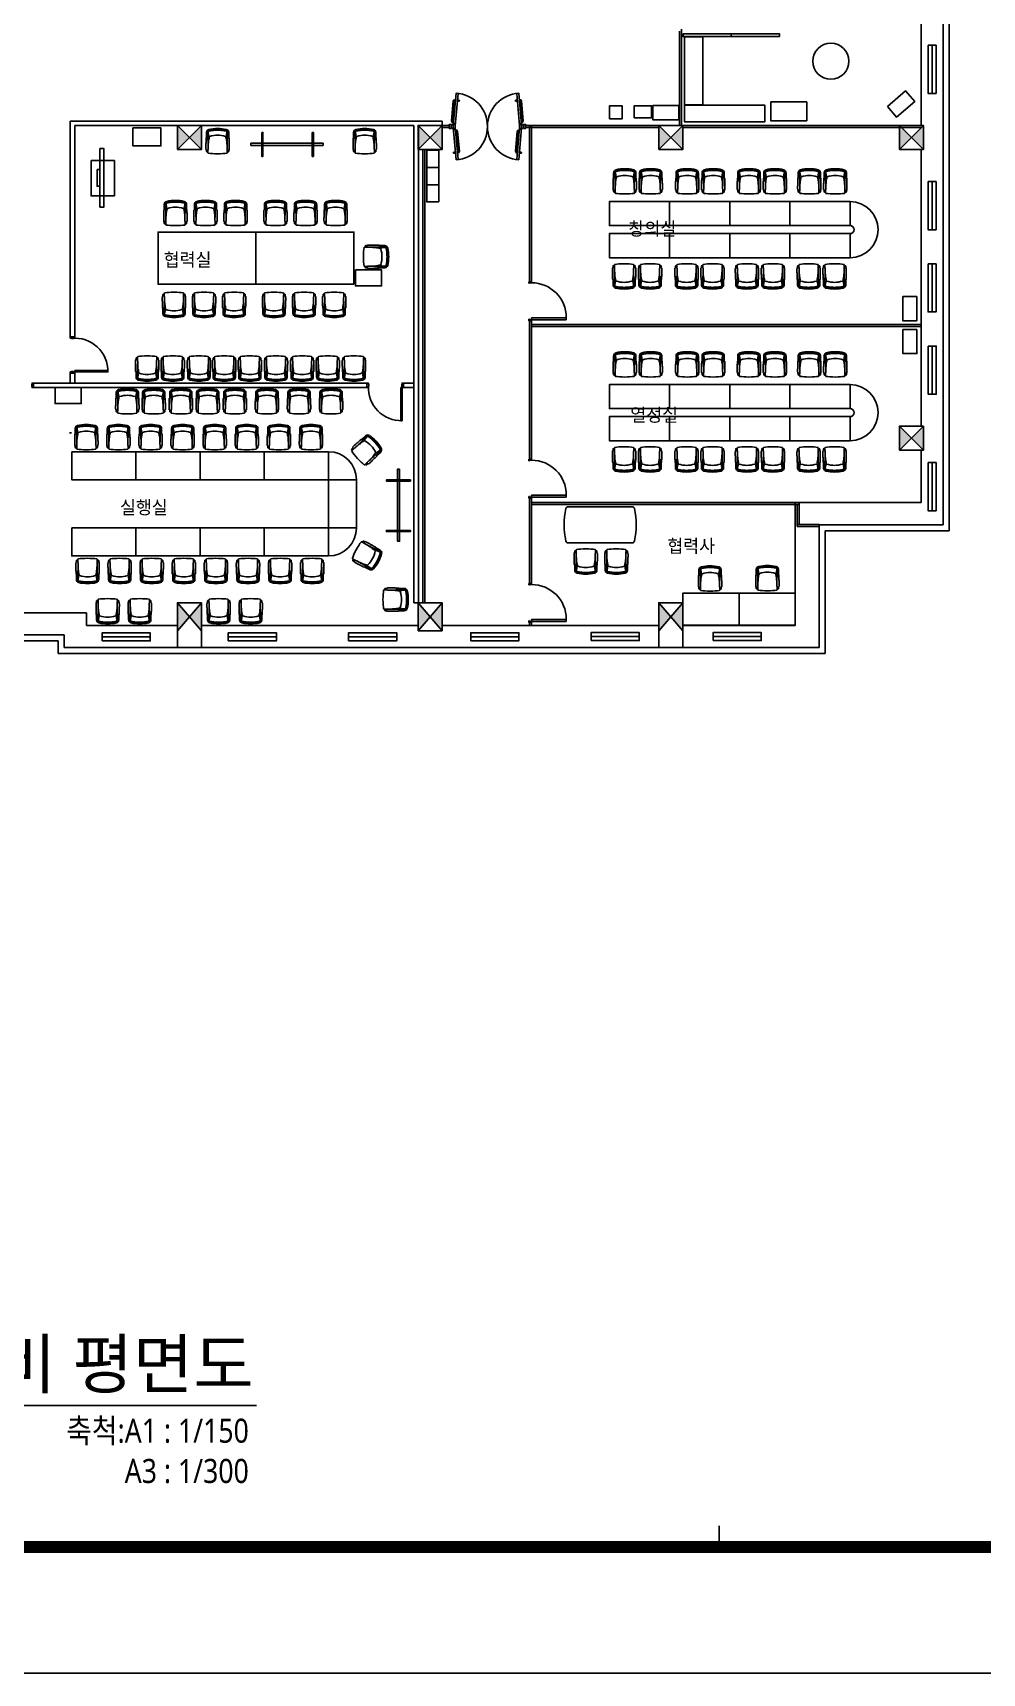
# Model space of a CAD drawing. Header units: millimetres. Extents: x -126150 to 252300, y 0 to 89100.
# Drawn here: x 193301 to 216970, y 0 to 40906 of the extents above; entities that cross this region are included whole.
import ezdxf
from ezdxf.enums import TextEntityAlignment as Align
from ezdxf.xclip import XClip

# ---------------------------------------------------------------- set-up
doc = ezdxf.new("R2010")
doc.units = ezdxf.units.MM
doc.header["$LTSCALE"] = 1500
doc.header["$XCLIPFRAME"] = 0
doc.linetypes.add('CEN', pattern=[62, 60, -1, 0, -1])
for name, color, linetype in [('1', 1, 'Continuous'), ('arch', 8, 'Continuous'), ('SHT', 5, 'Continuous'), ('TIT', 2, 'Continuous'), ('XREF', 7, 'CEN')]:
    doc.layers.add(name, color=color, linetype=linetype)
doc.styles.add('arch', font='romans.shx', dxfattribs={"bigfont": 'GHS.SHX'})
doc.styles.add('GHS', font='malgun.ttf')

# ---------------------------------------------------------------- blocks, each defined once
blk = doc.blocks.new('탁자')
at = {"color": 0, "linetype": 'Continuous'}
for p, q in [((164955, 1018), (163361, 1018)), ((164955, 118), (163361, 118))]:
    blk.add_line(p, q, dxfattribs=at)
for centre, radius, start, end in [((165108, 568), 1850, 167.4156, 192.5844), ((163361, 958), 60, 90, 167.4156), ((164955, 958), 60, 12.5844, 90), ((163208, 568), 1850, 347.4156, 12.5844), ((163361, 178), 60, 192.5844, 270), ((164955, 178), 60, 270, 347.4156)]:
    blk.add_arc(centre, radius, start, end, dxfattribs=at)
blk = doc.blocks.new('1')
at = {"color": 0}
for p, q in [((133281, 9860, 0), (133282, 9871, 0)), ((133281, 9846, 0), (133281, 9860, 0)), ((133281, 9831, 0), (133281, 9846, 0)), ((133281, 9814, 0), (133281, 9831, 0)), ((133282, 9880, 0), (133284, 9887, 0)), ((133282, 9871, 0), (133282, 9880, 0)), ((133284, 9887, 0), (133286, 9893, 0)), ((133295, 9933, 0), (133295, 9897, 0)), ((133322, 9933, 0), (133322, 9897, 0)), ((133331, 9955, 0), (133332, 9957, 0)), ((133331, 9953, 0), (133331, 9955, 0)), ((133331, 9952, 0), (133331, 9953, 0)), ((133331, 9947, 0), (133331, 9952, 0)), ((133331, 9941, 0), (133331, 9947, 0)), ((133331, 9939, 0), (133331, 9947, 0)), ((133331, 9939, 0), (133331, 9941, 0)), ((133331, 9923, 0), (133331, 9939, 0)), ((133331, 9901, 0), (133331, 9923, 0)), ((133332, 9892, 0), (133331, 9901, 0)), ((133331, 9893, 0), (133333, 9887, 0)), ((133332, 9966, 0), (133333, 9967, 0)), ((133332, 9965, 0), (133332, 9966, 0)), ((133332, 9963, 0), (133332, 9965, 0)), ((133332, 9962, 0), (133332, 9963, 0)), ((133332, 9961, 0), (133332, 9962, 0)), ((133332, 9960, 0), (133332, 9961, 0)), ((133332, 9958, 0), (133332, 9960, 0)), ((133332, 9957, 0), (133332, 9958, 0)), ((133333, 9967, 0), (133334, 9969, 0)), ((133333, 9887, 0), (133335, 9880, 0)), ((133334, 9970, 0), (133336, 9971, 0)), ((133334, 9969, 0), (133334, 9970, 0)), ((133335, 9880, 0), (133335, 9871, 0)), ((133335, 9871, 0), (133336, 9860, 0)), ((133336, 9971, 0), (133337, 9973, 0)), ((133336, 9860, 0), (133336, 9846, 0)), ((133336, 9846, 0), (133336, 9831, 0)), ((133336, 9831, 0), (133336, 9814, 0)), ((133337, 9973, 0), (133338, 9974, 0)), ((133338, 9974, 0), (133340, 9975, 0)), ((133340, 9975, 0), (133342, 9975, 0)), ((133342, 9975, 0), (133343, 9975, 0)), ((133343, 9975, 0), (133390, 9982, 0)), ((133343, 9975, 0), (133343, 9975, 0)), ((133390, 9982, 0), (133443, 9987, 0)), ((133443, 9987, 0), (133504, 9990, 0)), ((133504, 9990, 0), (133572, 9991, 0)), ((133640, 9990, 0), (133572, 9991, 0)), ((133700, 9987, 0), (133640, 9990, 0)), ((133754, 9982, 0), (133700, 9987, 0)), ((133801, 9975, 0), (133754, 9982, 0)), ((133801, 9975, 0), (133801, 9975, 0)), ((133802, 9975, 0), (133801, 9975, 0)), ((133804, 9975, 0), (133802, 9975, 0)), ((133805, 9974, 0), (133804, 9975, 0)), ((133807, 9973, 0), (133805, 9974, 0)), ((133808, 9971, 0), (133807, 9973, 0)), ((133810, 9970, 0), (133808, 9971, 0)), ((133809, 9871, 0), (133808, 9860, 0)), ((133808, 9860, 0), (133808, 9846, 0)), ((133808, 9846, 0), (133808, 9831, 0)), ((133808, 9831, 0), (133808, 9814, 0)), ((133811, 9887, 0), (133809, 9880, 0)), ((133809, 9880, 0), (133809, 9871, 0)), ((133810, 9969, 0), (133810, 9970, 0)), ((133811, 9967, 0), (133810, 9969, 0)), ((133812, 9966, 0), (133811, 9967, 0)), ((133813, 9893, 0), (133811, 9887, 0)), ((133812, 9965, 0), (133812, 9966, 0)), ((133812, 9963, 0), (133812, 9965, 0)), ((133812, 9962, 0), (133812, 9963, 0)), ((133812, 9961, 0), (133812, 9962, 0)), ((133812, 9960, 0), (133812, 9961, 0)), ((133812, 9958, 0), (133812, 9960, 0)), ((133812, 9957, 0), (133812, 9958, 0)), ((133812, 9955, 0), (133812, 9957, 0)), ((133812, 9953, 0), (133812, 9955, 0)), ((133812, 9952, 0), (133812, 9953, 0)), ((133812, 9947, 0), (133812, 9952, 0)), ((133813, 9941, 0), (133812, 9947, 0)), ((133813, 9939, 0), (133812, 9947, 0)), ((133812, 9901, 0), (133813, 9923, 0)), ((133812, 9892, 0), (133812, 9901, 0)), ((133813, 9939, 0), (133813, 9941, 0)), ((133813, 9923, 0), (133813, 9939, 0)), ((133822, 9933, 0), (133822, 9897, 0)), ((133849, 9933, 0), (133849, 9897, 0)), ((133860, 9887, 0), (133858, 9893, 0)), ((133862, 9880, 0), (133860, 9887, 0)), ((133862, 9871, 0), (133862, 9880, 0)), ((133863, 9860, 0), (133862, 9871, 0)), ((133863, 9846, 0), (133863, 9860, 0)), ((133863, 9831, 0), (133863, 9846, 0)), ((133863, 9814, 0), (133863, 9831, 0)), ((133281, 9797, 0), (133281, 9814, 0)), ((133281, 9778, 0), (133281, 9797, 0)), ((133282, 9758, 0), (133281, 9778, 0)), ((133282, 9737, 0), (133282, 9758, 0)), ((133283, 9715, 0), (133282, 9737, 0)), ((133283, 9690, 0), (133283, 9715, 0)), ((133284, 9664, 0), (133283, 9690, 0)), ((133285, 9636, 0), (133284, 9664, 0)), ((133285, 9605, 0), (133285, 9636, 0)), ((133286, 9604, 0), (133285, 9605, 0)), ((133287, 9601, 0), (133286, 9604, 0)), ((133288, 9599, 0), (133287, 9601, 0)), ((133290, 9597, 0), (133288, 9599, 0)), ((133290, 9597, 0), (133290, 9597, 0)), ((133294, 9595, 0), (133290, 9597, 0)), ((133300, 9593, 0), (133294, 9595, 0)), ((133295, 9594, 0), (133295, 9461, 0)), ((133295, 9461, 0), (133322, 9461, 0)), ((133306, 9592, 0), (133300, 9593, 0)), ((133311, 9592, 0), (133306, 9592, 0)), ((133317, 9593, 0), (133311, 9592, 0)), ((133323, 9595, 0), (133317, 9593, 0)), ((133322, 9594, 0), (133322, 9563, 0)), ((133322, 9563, 0), (133322, 9461, 0)), ((133327, 9597, 0), (133323, 9595, 0)), ((133329, 9599, 0), (133327, 9597, 0)), ((133327, 9597, 0), (133327, 9597, 0)), ((133330, 9601, 0), (133329, 9599, 0)), ((133331, 9604, 0), (133330, 9601, 0)), ((133332, 9605, 0), (133331, 9604, 0)), ((133333, 9664, 0), (133332, 9636, 0)), ((133332, 9636, 0), (133332, 9605, 0)), ((133334, 9691, 0), (133333, 9664, 0)), ((133335, 9737, 0), (133334, 9715, 0)), ((133334, 9715, 0), (133334, 9691, 0)), ((133336, 9797, 0), (133335, 9778, 0)), ((133335, 9778, 0), (133335, 9758, 0)), ((133335, 9758, 0), (133335, 9737, 0)), ((133336, 9814, 0), (133336, 9797, 0)), ((133337, 9764, 0), (133336, 9789, 0)), ((133338, 9754, 0), (133337, 9764, 0)), ((133341, 9717, 0), (133338, 9754, 0)), ((133339, 9440, 0), (133340, 9454, 0)), ((133339, 9431, 0), (133339, 9440, 0)), ((133340, 9429, 0), (133339, 9431, 0)), ((133339, 9431, 0), (133339, 9431, 0)), ((133340, 9454, 0), (133349, 9531, 0)), ((133341, 9427, 0), (133340, 9429, 0)), ((133344, 9684, 0), (133341, 9717, 0)), ((133342, 9426, 0), (133341, 9427, 0)), ((133344, 9425, 0), (133342, 9426, 0)), ((133349, 9653, 0), (133344, 9684, 0)), ((133346, 9424, 0), (133344, 9425, 0)), ((133349, 9423, 0), (133346, 9424, 0)), ((133353, 9624, 0), (133349, 9653, 0)), ((133349, 9531, 0), (133350, 9535, 0)), ((133351, 9423, 0), (133349, 9423, 0)), ((133350, 9538, 0), (133351, 9542, 0)), ((133350, 9535, 0), (133350, 9538, 0)), ((133351, 9542, 0), (133352, 9545, 0)), ((133400, 9412, 0), (133351, 9423, 0)), ((133351, 9423, 0), (133351, 9423, 0)), ((133352, 9545, 0), (133353, 9548, 0)), ((133358, 9598, 0), (133353, 9624, 0)), ((133353, 9548, 0), (133355, 9551, 0)), ((133355, 9551, 0), (133356, 9553, 0)), ((133355, 9386, 0), (133361, 9412, 0)), ((133356, 9553, 0), (133358, 9556, 0)), ((133363, 9574, 0), (133358, 9598, 0)), ((133358, 9556, 0), (133361, 9558, 0)), ((133361, 9558, 0), (133365, 9560, 0)), ((133366, 9563, 0), (133363, 9574, 0)), ((133365, 9560, 0), (133370, 9560, 0)), ((133366, 9563, 0), (133366, 9562, 0)), ((133367, 9560, 0), (133366, 9562, 0)), ((133370, 9560, 0), (133372, 9560, 0)), ((133372, 9560, 0), (133372, 9560, 0)), ((133372, 9560, 0), (133423, 9546, 0)), ((133453, 9405, 0), (133400, 9412, 0)), ((133423, 9546, 0), (133476, 9535, 0)), ((133476, 9535, 0), (133526, 9529, 0)), ((133526, 9529, 0), (133572, 9528, 0)), ((133618, 9529, 0), (133572, 9528, 0)), ((133668, 9535, 0), (133618, 9529, 0)), ((133721, 9546, 0), (133668, 9535, 0)), ((133690, 9405, 0), (133744, 9412, 0)), ((133772, 9560, 0), (133721, 9546, 0)), ((133744, 9412, 0), (133793, 9423, 0)), ((133772, 9560, 0), (133772, 9560, 0)), ((133774, 9560, 0), (133772, 9560, 0)), ((133779, 9560, 0), (133774, 9560, 0)), ((133777, 9560, 0), (133778, 9562, 0)), ((133778, 9563, 0), (133781, 9574, 0)), ((133778, 9563, 0), (133778, 9562, 0)), ((133783, 9558, 0), (133779, 9560, 0)), ((133781, 9574, 0), (133786, 9598, 0)), ((133786, 9556, 0), (133783, 9558, 0)), ((133789, 9386, 0), (133783, 9412, 0)), ((133786, 9598, 0), (133791, 9624, 0)), ((133788, 9553, 0), (133786, 9556, 0)), ((133789, 9551, 0), (133788, 9553, 0)), ((133790, 9548, 0), (133789, 9551, 0)), ((133792, 9545, 0), (133790, 9548, 0)), ((133791, 9624, 0), (133795, 9653, 0)), ((133793, 9542, 0), (133792, 9545, 0)), ((133793, 9538, 0), (133793, 9542, 0)), ((133794, 9535, 0), (133793, 9538, 0)), ((133793, 9423, 0), (133795, 9423, 0)), ((133793, 9423, 0), (133793, 9423, 0)), ((133795, 9531, 0), (133794, 9535, 0)), ((133795, 9653, 0), (133799, 9684, 0)), ((133804, 9454, 0), (133795, 9531, 0)), ((133795, 9423, 0), (133798, 9424, 0)), ((133798, 9424, 0), (133800, 9425, 0)), ((133799, 9684, 0), (133803, 9717, 0)), ((133800, 9425, 0), (133802, 9426, 0)), ((133802, 9426, 0), (133803, 9427, 0)), ((133803, 9717, 0), (133806, 9754, 0)), ((133803, 9427, 0), (133804, 9429, 0)), ((133805, 9440, 0), (133804, 9454, 0)), ((133804, 9429, 0), (133805, 9431, 0)), ((133805, 9431, 0), (133805, 9440, 0)), ((133805, 9431, 0), (133805, 9431, 0)), ((133806, 9754, 0), (133807, 9764, 0)), ((133807, 9764, 0), (133808, 9789, 0)), ((133808, 9814, 0), (133808, 9797, 0)), ((133808, 9797, 0), (133808, 9778, 0)), ((133808, 9778, 0), (133809, 9758, 0)), ((133809, 9758, 0), (133809, 9737, 0)), ((133809, 9737, 0), (133810, 9715, 0)), ((133810, 9715, 0), (133810, 9691, 0)), ((133810, 9691, 0), (133811, 9664, 0)), ((133811, 9664, 0), (133812, 9636, 0)), ((133812, 9636, 0), (133812, 9605, 0)), ((133812, 9605, 0), (133813, 9604, 0)), ((133813, 9604, 0), (133814, 9601, 0)), ((133814, 9601, 0), (133815, 9599, 0)), ((133815, 9599, 0), (133817, 9597, 0)), ((133817, 9597, 0), (133821, 9595, 0)), ((133817, 9597, 0), (133817, 9597, 0)), ((133821, 9595, 0), (133827, 9593, 0)), ((133822, 9594, 0), (133822, 9563, 0)), ((133822, 9563, 0), (133822, 9461, 0)), ((133849, 9461, 0), (133822, 9461, 0)), ((133827, 9593, 0), (133832, 9592, 0)), ((133832, 9592, 0), (133838, 9592, 0)), ((133838, 9592, 0), (133844, 9593, 0)), ((133844, 9593, 0), (133850, 9595, 0)), ((133849, 9594, 0), (133849, 9461, 0)), ((133850, 9595, 0), (133854, 9597, 0)), ((133854, 9597, 0), (133856, 9599, 0)), ((133854, 9597, 0), (133854, 9597, 0)), ((133856, 9599, 0), (133857, 9601, 0)), ((133857, 9601, 0), (133858, 9604, 0)), ((133858, 9604, 0), (133859, 9605, 0)), ((133859, 9636, 0), (133860, 9664, 0)), ((133859, 9605, 0), (133859, 9636, 0)), ((133860, 9664, 0), (133861, 9690, 0)), ((133861, 9715, 0), (133862, 9737, 0)), ((133861, 9690, 0), (133861, 9715, 0)), ((133862, 9778, 0), (133863, 9797, 0)), ((133862, 9758, 0), (133862, 9778, 0)), ((133862, 9737, 0), (133862, 9758, 0)), ((133863, 9797, 0), (133863, 9814, 0)), ((133511, 9401, 0), (133453, 9405, 0)), ((133572, 9399, 0), (133511, 9401, 0)), ((133572, 9399, 0), (133632, 9401, 0)), ((133632, 9401, 0), (133690, 9405, 0))]:
    blk.add_line(p, q, dxfattribs=at)
for centre, radius, start, end in [((133308, 9854, 0), 45.5, 59.464, 120.1902), ((133308, 9933, 0), 13.3, 0, 180), ((133835, 9854, 0), 45.5, 59.8098, 120.536), ((133835, 9933, 0), 13.3, 0, 180), ((133372, 9461, 0), 76.7, 180, 257.0037), ((133372, 9461, 0), 50, 180, 257.0037), ((133572, 10328, 0), 940, 257.0037, 282.9963), ((133772, 9461, 0), 50, 282.9963, 0), ((133772, 9461, 0), 76.7, 282.9963, 0), ((133572, 10328, 0), 967, 257.0037, 282.9963)]:
    blk.add_arc(centre, radius, start, end, dxfattribs=at)
for points, knots in [([(133331, 9947, 0), (133331, 9948, 0), (133331, 9949, 0), (133331, 9951, 0), (133331, 9951, 0)], [0, 0, 0, 0, 3.144716, 4.374955, 4.374955, 4.374955, 4.374955]), ([(133331, 9939, 0), (133331, 9939, 0), (133331, 9935, 0), (133331, 9928, 0), (133331, 9919, 0), (133331, 9911, 0), (133331, 9904, 0), (133331, 9898, 0), (133332, 9895, 0), (133332, 9893, 0)], [0, 0, 0, 0, 2.508809, 11.774259, 20.413863, 28.277147, 35.372913, 41.760594, 46.39044, 46.39044, 46.39044, 46.39044]), ([(133812, 9947, 0), (133812, 9948, 0), (133812, 9949, 0), (133812, 9951, 0), (133812, 9951, 0)], [0, 0, 0, 0, 3.144716, 4.374955, 4.374955, 4.374955, 4.374955]), ([(133813, 9939, 0), (133813, 9939, 0), (133813, 9935, 0), (133813, 9928, 0), (133813, 9919, 0), (133813, 9911, 0), (133813, 9904, 0), (133812, 9898, 0), (133812, 9895, 0), (133812, 9893, 0)], [0, 0, 0, 0, 2.508809, 11.774259, 20.413863, 28.277147, 35.372913, 41.760594, 46.39044, 46.39044, 46.39044, 46.39044]), ([(133336, 9789, 0), (133336, 9787, 0), (133336, 9780, 0), (133337, 9772, 0), (133337, 9766, 0), (133337, 9764, 0)], [0, 0, 0, 0, 6.602502, 20.084004, 24.910806, 24.910806, 24.910806, 24.910806]), ([(133351, 9426, 0), (133354, 9426, 0), (133359, 9425, 0), (133366, 9423, 0), (133375, 9421, 0), (133384, 9419, 0), (133395, 9417, 0), (133406, 9415, 0), (133419, 9413, 0), (133432, 9411, 0), (133446, 9409, 0), (133459, 9408, 0), (133471, 9407, 0), (133482, 9406, 0), (133495, 9405, 0), (133508, 9405, 0), (133523, 9404, 0), (133539, 9404, 0), (133555, 9403, 0), (133567, 9403, 0), (133572, 9403, 0)], [0, 0, 0, 0, 7.282537, 15.221161, 23.935757, 33.543876, 44.164639, 55.911564, 68.778606, 82.382173, 96.154559, 109.275035, 121.159997, 132.603251, 144.532305, 157.620734, 172.542706, 189.04602, 206.227621, 222.359385, 222.359385, 222.359385, 222.359385]), ([(133351, 9425, 0), (133351, 9425, 0), (133351, 9425, 0), (133351, 9424, 0), (133351, 9423, 0), (133351, 9423, 0), (133351, 9423, 0), (133351, 9423, 0)], [0, 0, 0, 0, 0.513298, 1.672591, 2.491069, 2.896647, 2.937366, 2.937366, 2.937366, 2.937366]), ([(133368, 9565, 0), (133368, 9565, 0), (133368, 9565, 0), (133368, 9564, 0), (133368, 9564, 0), (133368, 9563, 0), (133368, 9563, 0), (133368, 9563, 0)], [0, 0, 0, 0, 0.51218, 1.056524, 1.604318, 2.125846, 2.593214, 2.593214, 2.593214, 2.593214]), ([(133793, 9426, 0), (133790, 9426, 0), (133785, 9425, 0), (133777, 9423, 0), (133769, 9421, 0), (133759, 9419, 0), (133749, 9417, 0), (133737, 9415, 0), (133725, 9413, 0), (133712, 9411, 0), (133698, 9409, 0), (133685, 9408, 0), (133673, 9407, 0), (133661, 9406, 0), (133649, 9405, 0), (133636, 9405, 0), (133621, 9404, 0), (133605, 9404, 0), (133588, 9403, 0), (133577, 9403, 0), (133572, 9403, 0)], [0, 0, 0, 0, 7.282537, 15.221161, 23.935757, 33.543876, 44.164639, 55.911564, 68.778606, 82.382173, 96.154559, 109.275035, 121.159997, 132.603251, 144.532305, 157.620734, 172.542706, 189.04602, 206.227621, 222.359385, 222.359385, 222.359385, 222.359385]), ([(133793, 9425, 0), (133793, 9425, 0), (133793, 9425, 0), (133793, 9424, 0), (133793, 9423, 0), (133793, 9423, 0), (133793, 9423, 0), (133793, 9423, 0)], [0, 0, 0, 0, 0.513298, 1.672591, 2.491069, 2.896647, 2.937366, 2.937366, 2.937366, 2.937366]), ([(133808, 9789, 0), (133808, 9787, 0), (133808, 9780, 0), (133807, 9772, 0), (133807, 9766, 0), (133807, 9764, 0)], [0, 0, 0, 0, 6.602502, 20.084004, 24.910806, 24.910806, 24.910806, 24.910806])]:
    blk.add_open_spline(points, degree=3, knots=knots, dxfattribs=at)
for points in [[(133351, 9426, 0), (133351, 9426, 0), (133351, 9426, 0), (133351, 9425, 0)], [(133366, 9562, 0), (133366, 9561, 0), (133366, 9561, 0), (133367, 9560, 0)], [(133368, 9563, 0), (133368, 9562, 0), (133368, 9561, 0), (133368, 9560, 0)], [(133778, 9562, 0), (133778, 9561, 0), (133777, 9561, 0), (133777, 9560, 0)], [(133793, 9426, 0), (133793, 9426, 0), (133793, 9426, 0), (133793, 9425, 0)]]:
    blk.add_open_spline(points, degree=3, dxfattribs=at)
blk = doc.blocks.new('*U57')
at = {"color": 0, "rotation": 180}
blk.add_blockref('1', (133572, 9676, 0), dxfattribs=at)
blk = doc.blocks.new('*U56')
at = {"color": 0, "linetype": 'ByBlock', "lineweight": -2, "transparency": 16777216}
for p in [(0, 0), (750, 0), (1500, 0)]:
    blk.add_blockref('*U57', p, dxfattribs=at)
blk = doc.blocks.new('*U59')
at = {"color": 0, "rotation": 180}
blk.add_blockref('1', (133572, 9676, 0), dxfattribs=at)
blk = doc.blocks.new('*U58')
at = {"color": 0, "linetype": 'ByBlock', "lineweight": -2, "transparency": 16777216}
for p in [(0, 0), (750, 0), (1500, 0)]:
    blk.add_blockref('*U59', p, dxfattribs=at)
blk = doc.blocks.new('*U61')
at = {"color": 0, "rotation": 180}
blk.add_blockref('1', (133572, 9676, 0), dxfattribs=at)
blk = doc.blocks.new('*U60')
at = {"color": 0, "linetype": 'ByBlock', "lineweight": -2, "transparency": 16777216}
for p in [(0, 0), (750, 0), (1500, 0)]:
    blk.add_blockref('*U61', p, dxfattribs=at)
blk = doc.blocks.new('*U63')
at = {"color": 0, "rotation": 180}
blk.add_blockref('1', (133572, 9676, 0), dxfattribs=at)
blk = doc.blocks.new('*U62')
at = {"color": 0, "linetype": 'ByBlock', "lineweight": -2, "transparency": 16777216}
for p in [(0, 0), (750, 0), (1500, 0)]:
    blk.add_blockref('*U63', p, dxfattribs=at)
blk = doc.blocks.new('문틀3')
at = {"color": 0}
for p, q in [((-15, 32), (-15, -38)), ((13, 32), (-15, 32)), ((13, -18), (13, 32)), ((-15, -38), (25, -38)), ((25, -18), (13, -18)), ((25, -38), (25, -18))]:
    blk.add_line(p, q, dxfattribs=at)
blk = doc.blocks.new('XR-사무동', base_point=(461, 408.4))
at = {"layer": 'arch'}
h = blk.add_hatch(color=256, dxfattribs=at)
h.dxf.hatch_style = 1
h.paths.add_polyline_path([(180331.1, 35444.7), (180031.1, 35144.7), (180331.1, 34844.7)])
h.paths.add_polyline_path([(179731.1, 35444.7), (179731.1, 34844.7), (180031.1, 35144.7)])
h = blk.add_hatch(color=256, dxfattribs=at)
h.dxf.hatch_style = 1
h.paths.add_polyline_path([(186331.1, 35444.7), (186031.1, 35144.7), (186331.1, 34844.7)])
h.paths.add_polyline_path([(185731.1, 35444.7), (185731.1, 34844.7), (186031.1, 35144.7)])
h = blk.add_hatch(color=256, dxfattribs=at)
h.dxf.hatch_style = 1
h.paths.add_polyline_path([(192331.1, 35444.7), (192031.1, 35144.7), (192331.1, 34844.7)])
h.paths.add_polyline_path([(191731.1, 35444.7), (191731.1, 34844.7), (192031.1, 35144.7)])
h = blk.add_hatch(color=256, dxfattribs=at)
h.dxf.hatch_style = 1
h.paths.add_polyline_path([(198331.3, 35444.6), (198031.3, 35144.6), (198331.3, 34844.6)])
h.paths.add_polyline_path([(197731.3, 35444.6), (197731.3, 34844.6), (198031.3, 35144.6)])
h = blk.add_hatch(color=256, dxfattribs=at)
h.dxf.hatch_style = 1
h.paths.add_polyline_path([(198331.1, 27944.7), (198031.1, 27644.7), (198331.1, 27344.7)])
h.paths.add_polyline_path([(197731.1, 27944.7), (197731.1, 27344.7), (198031.1, 27644.7)])
h = blk.add_hatch(color=256, dxfattribs=at)
h.dxf.hatch_style = 1
h.paths.add_polyline_path([(180331.1, 23544.7), (180031.1, 23194.7), (180331.1, 22844.7)])
h.paths.add_polyline_path([(180031.1, 23194.7), (179731.1, 23544.7), (179731.1, 22844.7)])
h = blk.add_hatch(color=256, dxfattribs=at)
h.dxf.hatch_style = 1
h.paths.add_polyline_path([(185731.3, 22844.7), (186031.3, 23194.7), (185731.3, 23544.7)])
h.paths.add_polyline_path([(186031.3, 23194.7), (186331.3, 22844.7), (186331.3, 23544.7)])
h = blk.add_hatch(color=256, dxfattribs=at)
h.dxf.hatch_style = 1
h.paths.add_polyline_path([(192331.1, 23544.7), (192031.1, 23194.7), (192331.1, 22844.7)])
h.paths.add_polyline_path([(192031.1, 23194.7), (191731.1, 23544.7), (191731.1, 22844.7)])
for p, q in [((198821.1, 59864.7), (198821.1, 25490.3)), ((198971.1, 60014.7), (198971.1, 25340.3)), ((198271.1, 46844.7), (198271.1, 35444.7)), ((192251.1, 37799.4), (192251.1, 35444.7)), ((192301.1, 37849.9), (192301.1, 35444.7)), ((198546.1, 37444.7), (198546.1, 36244.7)), ((198546.1, 37444.7), (198546.1, 36244.7)), ((198546.1, 37444.7), (198546.1, 36244.7)), ((198546.1, 37444.7), (198546.1, 36244.7)), ((186565.7, 35557.9), (186608.9, 36052)), ((186660.8, 36059.5), (186646.8, 36060.7)), ((186649, 36085.6), (186662.9, 36084.4)), ((186662.9, 36084.4), (186660.8, 36059.5)), ((188271.5, 36085.6), (188257.6, 36084.4)), ((188257.6, 36084.4), (188259.8, 36059.5)), ((188259.8, 36059.5), (188273.7, 36060.7)), ((188354.8, 35557.9), (188311.6, 36052)), ((177061.1, 30177.5), (177061.1, 35554.7)), ((186331.1, 35554.7), (177061.1, 35554.7)), ((177171.1, 30177.5), (177171.1, 35444.7)), ((185629.1, 35444.7), (177171.1, 35444.7)), ((179731.1, 34844.7), (180331.1, 35444.7)), ((179731.1, 35444.7), (180331.1, 34844.7)), ((185629.1, 35444.7), (185629.1, 23544.7)), ((185731.1, 34844.7), (186331.1, 35444.7)), ((185731.1, 35444.7), (186331.1, 34844.7)), ((185739.1, 35444.7), (185739.1, 23544.7)), ((186331.1, 35554.7), (186331.1, 35444.7)), ((186331.1, 35444.7), (186509.7, 35444.7)), ((186331.1, 35394.7), (186509.7, 35394.7)), ((186613.3, 35516.6), (186599.3, 35517.8)), ((186663.1, 35327.3), (186677, 35328.5)), ((186717.1, 35294.9), (186760.3, 34800.8)), ((188203.4, 35294.9), (188160.2, 34800.8)), ((188257.4, 35327.3), (188243.5, 35328.5)), ((188307.3, 35516.6), (188321.2, 35517.8)), ((198271.1, 35444.7), (188409.9, 35444.7)), ((191731.1, 35394.7), (188409.9, 35394.7)), ((188511.1, 35444.7), (188511.1, 31550.1)), ((188561.1, 35444.7), (188561.1, 31550.1)), ((191731.1, 34844.7), (192331.1, 35444.7)), ((191731.1, 35444.7), (192331.1, 34844.7)), ((198271.1, 35394.7), (192331.1, 35394.7)), ((197731.1, 34844.7), (198331.1, 35444.7)), ((197731.1, 35444.7), (198331.1, 34844.7)), ((185851.1, 34844.7), (185851.1, 23544.7)), ((185901.1, 34844.7), (185901.1, 23544.7)), ((186710.6, 34784.4), (186724.5, 34785.6)), ((186712.7, 34759.5), (186710.6, 34784.4)), ((188209.9, 34784.4), (188196, 34785.6)), ((188207.8, 34759.5), (188209.9, 34784.4)), ((198271.1, 34844.7), (198271.1, 27944.7)), ((186726.7, 34760.7), (186712.7, 34759.5)), ((188193.8, 34760.7), (188207.8, 34759.5)), ((198546.1, 34044.7), (198546.1, 32844.7)), ((198546.1, 31994.7), (198546.1, 30794.7)), ((188511.1, 30574.1), (188511.1, 27126.1)), ((188561.1, 30652.1), (188561.1, 27126.1)), ((188561.1, 30652.1), (189426.1, 30652.1)), ((188561.1, 30577.1), (188561.1, 30652.1)), ((188561.1, 30602.1), (189426.1, 30602.1)), ((198271.1, 30482.1), (188561.1, 30482.1)), ((198271.1, 30432.1), (188561.1, 30432.1)), ((189426.1, 30602.1), (189426.1, 30657.1)), ((177061.1, 30177.5), (177171.1, 30177.5)), ((198549, 29944.7), (198549, 28744.7)), ((177061.1, 29019.7), (177061.1, 29265)), ((177061.1, 29265), (177171.1, 29265)), ((177171.1, 29019.7), (177171.1, 29265)), ((184457, 29019.7), (176143.6, 29019.7)), ((176143.6, 29019.7), (176143.6, 28909.7)), ((184457, 28909.7), (176143.6, 28909.7)), ((184457, 29022.2), (184457, 28912.2)), ((184457, 29019.7), (184457, 28909.7)), ((185629.1, 29019.7), (185369.5, 29019.7)), ((185369.5, 29019.7), (185369.5, 28909.7)), ((185629.1, 28909.7), (185369.5, 28909.7)), ((197731.1, 27344.7), (198331.1, 27944.7)), ((197731.1, 27944.7), (198331.1, 27344.7)), ((177093, 27776.4), (177038, 27776.4)), ((198271.1, 27344.7), (198271.1, 26040.3)), ((198546.1, 27036.8), (198546.1, 25836.8)), ((188561.1, 26228.1), (188561.1, 24026.6)), ((188561.1, 26228.1), (189426.1, 26228.1)), ((188561.1, 26153.1), (188561.1, 26228.1)), ((189426.1, 26178.1), (189426.1, 26233.1)), ((188511.1, 26150.1), (188511.1, 24026.6)), ((188561.1, 26178.1), (189426.1, 26178.1)), ((195233.7, 26044.7), (188561.1, 26044.7)), ((195233.7, 25994.7), (188561.1, 25994.7)), ((195133.2, 26040.3), (195130.8, 22974.7)), ((195133.2, 26040.3), (198271.1, 26040.3)), ((195183.7, 25994.7), (195183.7, 25444.7)), ((195233.7, 26044.7), (195233.7, 25494.7)), ((195733.2, 25494.7), (195183.2, 25494.7)), ((195733.2, 25444.7), (195183.2, 25444.7)), ((195733.3, 25490.3), (195730.3, 22424.7)), ((195733.3, 25490.3), (198821.1, 25490.3)), ((195883.1, 25340.3), (195880.2, 22274.7)), ((195883.1, 25340.3), (198971.1, 25340.3)), ((180331.1, 23544.7), (179731.1, 22844.7)), ((180331.1, 22844.7), (179731.1, 23544.7)), ((180331.1, 23544.7), (179731.1, 22844.7)), ((180331.1, 22844.7), (179731.1, 23544.7)), ((185629.1, 23544.7), (185731.3, 23544.7)), ((185731.3, 22844.7), (186331.3, 23544.7)), ((185731.3, 23544.7), (186331.3, 22844.7)), ((192331.1, 23544.7), (191731.1, 22844.7)), ((192331.1, 22844.7), (191731.1, 23544.7)), ((192331.1, 23544.7), (191731.1, 22844.7)), ((192331.1, 22844.7), (191731.1, 23544.7)), ((174851.1, 23295.1), (177461.1, 23295.1)), ((177461.1, 23295.1), (177461.1, 22974.7)), ((179731.1, 22974.7), (177461.1, 22974.7)), ((185731.3, 22974.7), (180331.1, 22974.7)), ((191731.1, 22974.7), (186331.3, 22974.7)), ((188511.1, 23050.6), (188511.1, 22974.7)), ((188561.1, 23128.6), (188561.1, 22974.7)), ((188561.1, 23128.6), (189426.1, 23128.6)), ((188561.1, 23053.6), (188561.1, 23128.6)), ((188561.1, 23078.6), (189426.1, 23078.6)), ((189426.1, 23078.6), (189426.1, 23133.6)), ((195130.8, 22974.7), (192331.1, 22974.7)), ((176911.1, 22745.1), (175401.1, 22745.1)), ((176761.1, 22595.1), (175551.1, 22595.1)), ((176761.1, 22595.1), (176761.1, 22274.7)), ((176911.1, 22745.1), (176911.1, 22424.7)), ((177853.5, 22691), (179053.5, 22691)), ((180999.2, 22693.2), (182199.2, 22693.2)), ((183999.2, 22695.5), (185199.2, 22695.5)), ((187044.5, 22696.3), (188244.5, 22696.3)), ((190044.5, 22698.6), (191244.5, 22698.6)), ((193086.1, 22699.7), (194286.1, 22699.7)), ((195880.2, 22274.7), (176761.1, 22274.7)), ((195730.3, 22424.7), (176911.1, 22424.7))]:
    blk.add_line(p, q, dxfattribs=at)
for points in [[(192340, 37732.3), (192340, 37662.3), (193540, 37662.3), (193540, 37732.3)], [(192376.9, 37659.5), (192826.9, 37659.5), (192826.9, 35959.5), (192376.9, 35959.5)], [(193540, 37732.3), (193540, 37662.3), (194740, 37662.3), (194740, 37732.3)], [(198446.1, 37444.7), (198446.1, 36244.7), (198646.1, 36244.7), (198646.1, 37444.7)], [(198446.1, 37444.7), (198446.1, 36244.7), (198646.1, 36244.7), (198646.1, 37444.7)], [(198446.1, 37444.7), (198446.1, 36244.7), (198646.1, 36244.7), (198646.1, 37444.7)], [(198446.1, 37444.7), (198446.1, 36244.7), (198646.1, 36244.7), (198646.1, 37444.7)], [(186727.1, 36244.4), (186648.7, 35347.8), (186598.9, 35352.2), (186677.3, 36248.8)], [(188193.4, 36244.4), (188271.8, 35347.8), (188321.6, 35352.2), (188243.2, 36248.8)], [(194522.8, 36033.2), (195422.8, 36033.2), (195422.8, 35563.2), (194522.8, 35563.2)], [(197431.7, 35917.2), (197887.4, 36307.5), (198115.1, 36041.7), (197659.3, 35651.4)], [(190501.1, 35611.7), (190501.1, 35931.7), (190821.1, 35931.7), (190821.1, 35611.7)], [(191120.9, 35638.2), (191120.9, 35938.2), (191550.9, 35938.2), (191550.9, 35638.2)], [(191582.6, 35946.5), (192232, 35946.5), (192232, 35586.5), (191582.6, 35586.5)], [(192376, 35955), (194376, 35955), (194376, 35535), (192376, 35535)], [(178619.9, 35384.3), (179319.9, 35384.3), (179319.9, 34934.3), (178619.9, 34934.3)], [(179731.1, 34844.7), (180331.1, 34844.7), (180331.1, 35444.7), (179731.1, 35444.7)], [(181832.1, 35272.7), (181862.1, 35272.7), (181862.1, 34672.7), (181832.1, 34672.7)], [(183092.1, 35272.7), (183122.1, 35272.7), (183122.1, 34672.7), (183092.1, 34672.7)], [(185731.1, 34844.7), (186331.1, 34844.7), (186331.1, 35444.7), (185731.1, 35444.7)], [(186509.9, 35369.7), (186509.9, 35469.7), (186559.9, 35469.7), (186559.9, 35369.7)], [(186677.3, 34590.7), (186598.9, 35487.3), (186648.7, 35491.7), (186727.1, 34595.1)], [(188243.2, 34590.7), (188321.6, 35487.3), (188271.8, 35491.7), (188193.4, 34595.1)], [(188359.9, 35369.7), (188359.9, 35469.7), (188409.9, 35469.7), (188409.9, 35369.7)], [(191731.1, 34844.7), (192331.1, 34844.7), (192331.1, 35444.7), (191731.1, 35444.7)], [(197731.1, 34844.7), (198331.1, 34844.7), (198331.1, 35444.7), (197731.1, 35444.7)], [(177800.3, 34868.2), (177900.3, 34868.2), (177900.3, 33408.2), (177800.3, 33408.2)], [(181562.2, 34999.8), (183362.2, 34999.8), (183362.2, 34949.8), (181562.2, 34949.8)], [(185947.4, 34827.8), (186247.4, 34827.8), (186247.4, 34397.8), (185947.4, 34397.8)], [(177580.6, 34570.3), (178160.6, 34570.3), (178160.6, 33690.3), (177580.6, 33690.3)], [(186247.4, 33967.8), (185947.4, 33967.8), (185947.4, 34397.8), (186247.4, 34397.8)], [(177730.3, 34348.2), (177800.3, 34348.2), (177800.3, 33928.2), (177730.3, 33928.2)], [(186247.4, 33537.8), (185947.4, 33537.8), (185947.4, 33967.8), (186247.4, 33967.8)], [(198446.1, 34044.7), (198446.1, 32844.7), (198646.1, 32844.7), (198646.1, 34044.7)], [(192000.5, 32947.5), (190500.5, 32947.5), (190500.5, 33547.5), (192000.5, 33547.5)], [(193500.5, 32947.5), (192000.5, 32947.5), (192000.5, 33547.5), (193500.5, 33547.5)], [(195000.5, 32947.5), (193500.5, 32947.5), (193500.5, 33547.5), (195000.5, 33547.5)], [(196500.5, 32947.5), (195000.5, 32947.5), (195000.5, 33547.5), (196500.5, 33547.5)], [(181690.2, 31486.4), (179250.2, 31486.4), (179250.2, 32786.4), (181690.2, 32786.4)], [(184130.2, 31486.4), (181690.2, 31486.4), (181690.2, 32786.4), (184130.2, 32786.4)], [(192000.5, 32147.5), (190500.5, 32147.5), (190500.5, 32747.5), (192000.5, 32747.5)], [(193500.5, 32147.5), (192000.5, 32147.5), (192000.5, 32747.5), (193500.5, 32747.5)], [(195000.5, 32147.5), (193500.5, 32147.5), (193500.5, 32747.5), (195000.5, 32747.5)], [(196500.5, 32147.5), (195000.5, 32147.5), (195000.5, 32747.5), (196500.5, 32747.5)], [(198446.1, 31994.7), (198446.1, 30794.7), (198646.1, 30794.7), (198646.1, 31994.7)], [(184170.2, 31844.9), (184820.2, 31844.9), (184820.2, 31444.9), (184170.2, 31444.9)], [(198164.5, 31176.6), (198163.3, 30576.6), (197813.3, 30577.3), (197814.5, 31177.3)], [(198168.9, 30355.7), (198167.7, 29755.7), (197817.7, 29756.4), (197818.9, 30356.4)], [(177173.6, 30177.5), (177173.6, 30142.5), (177138.6, 30142.5), (177138.6, 30132.5), (177093.6, 30132.5), (177093.6, 30142.5), (177058.6, 30142.5), (177058.6, 30177.5)], [(198449, 29944.7), (198449, 28744.7), (198649, 28744.7), (198649, 29944.7)], [(177173.6, 29265), (177173.6, 29300), (177138.6, 29300), (177138.6, 29310), (177093.6, 29310), (177093.6, 29300), (177058.6, 29300), (177058.6, 29265)], [(177173.6, 29335), (177998.6, 29335), (177998.6, 29300), (177173.6, 29300)], [(176143.6, 28907.2), (176108.6, 28907.2), (176108.6, 28942.2), (176098.6, 28942.2), (176098.6, 28987.2), (176108.6, 28987.2), (176108.6, 29022.2), (176143.6, 29022.2)], [(176681.8, 28909), (177331.8, 28909), (177331.8, 28509), (176681.8, 28509)], [(184457, 28907.2), (184492, 28907.2), (184492, 28942.2), (184502, 28942.2), (184502, 28987.2), (184492, 28987.2), (184492, 29022.2), (184457, 29022.2)], [(185299.5, 28907.2), (185299.5, 28082.2), (185334.5, 28082.2), (185334.5, 28907.2)], [(185369.5, 28907.2), (185334.5, 28907.2), (185334.5, 28942.2), (185324.5, 28942.2), (185324.5, 28987.2), (185334.5, 28987.2), (185334.5, 29022.2), (185369.5, 29022.2)], [(192000.5, 28383.8), (190500.5, 28383.8), (190500.5, 28983.8), (192000.5, 28983.8)], [(193500.5, 28383.8), (192000.5, 28383.8), (192000.5, 28983.8), (193500.5, 28983.8)], [(195000.5, 28383.8), (193500.5, 28383.8), (193500.5, 28983.8), (195000.5, 28983.8)], [(196500.5, 28383.8), (195000.5, 28383.8), (195000.5, 28983.8), (196500.5, 28983.8)], [(192000.5, 27583.8), (190500.5, 27583.8), (190500.5, 28183.8), (192000.5, 28183.8)], [(193500.5, 27583.8), (192000.5, 27583.8), (192000.5, 28183.8), (193500.5, 28183.8)], [(195000.5, 27583.8), (193500.5, 27583.8), (193500.5, 28183.8), (195000.5, 28183.8)], [(196500.5, 27583.8), (195000.5, 27583.8), (195000.5, 28183.8), (196500.5, 28183.8)], [(197731.1, 27344.7), (198331.1, 27344.7), (198331.1, 27944.7), (197731.1, 27944.7)], [(177096.8, 27309.7), (178696.8, 27309.7), (178696.8, 26609.7), (177096.8, 26609.7)], [(178696.8, 27309.7), (180296.8, 27309.7), (180296.8, 26609.7), (178696.8, 26609.7)], [(180296.8, 27309.7), (181896.8, 27309.7), (181896.8, 26609.7), (180296.8, 26609.7)], [(181896.8, 27309.7), (183496.8, 27309.7), (183496.8, 26609.7), (181896.8, 26609.7)], [(198446.1, 27036.8), (198446.1, 25836.8), (198646.1, 25836.8), (198646.1, 27036.8)], [(183496.8, 26609.7), (184196.8, 26609.7), (184196.8, 25409.7), (183496.8, 25409.7)], [(185541.3, 26606.4), (185541.3, 26576.4), (184941.3, 26576.4), (184941.3, 26606.4)], [(185268.4, 26876.3), (185268.4, 25076.3), (185218.4, 25076.3), (185218.4, 26876.3)], [(177096.8, 25409.7), (178696.8, 25409.7), (178696.8, 24709.7), (177096.8, 24709.7)], [(178696.8, 25409.7), (180296.8, 25409.7), (180296.8, 24709.7), (178696.8, 24709.7)], [(180296.8, 25409.7), (181896.8, 25409.7), (181896.8, 24709.7), (180296.8, 24709.7)], [(181896.8, 25409.7), (183496.8, 25409.7), (183496.8, 24709.7), (181896.8, 24709.7)], [(185541.3, 25346.4), (185541.3, 25316.4), (184941.3, 25316.4), (184941.3, 25346.4)], [(193732.8, 23784), (193732.8, 22984), (192332.8, 22984), (192332.8, 23784)], [(195132.8, 23784), (195132.8, 22984), (193732.8, 22984), (193732.8, 23784)], [(180331.1, 23544.7), (179731.1, 23544.7), (179731.1, 22424.7), (180331.1, 22424.7)], [(180331.1, 23544.7), (179731.1, 23544.7), (179731.1, 22424.7), (180331.1, 22424.7)], [(185731.3, 22844.7), (186331.3, 22844.7), (186331.3, 23544.7), (185731.3, 23544.7)], [(192331.1, 23544.7), (191731.1, 23544.7), (191731.1, 22424.7), (192331.1, 22424.7)], [(177853.5, 22591), (179053.5, 22591), (179053.5, 22791), (177853.5, 22791)], [(180999.2, 22593.2), (182199.2, 22593.2), (182199.2, 22793.2), (180999.2, 22793.2)], [(183999.2, 22595.5), (185199.2, 22595.5), (185199.2, 22795.5), (183999.2, 22795.5)], [(187044.5, 22596.3), (188244.5, 22596.3), (188244.5, 22796.3), (187044.5, 22796.3)], [(190044.5, 22598.6), (191244.5, 22598.6), (191244.5, 22798.6), (190044.5, 22798.6)], [(193086.1, 22599.7), (194286.1, 22599.7), (194286.1, 22799.7), (193086.1, 22799.7)]]:
    blk.add_lwpolyline(points, close=True, dxfattribs=at)
for points in [[(186633.8, 36049.8), (186590.6, 35555.7, 0.4142136), (186601.5, 35542.7), (186615.4, 35541.5)], [(188286.7, 36049.8), (188329.9, 35555.7, -0.4142136), (188319, 35542.7), (188305.1, 35541.5)], [(186735.4, 34798.6), (186692.2, 35292.7, 0.4142136), (186679.2, 35303.6), (186665.2, 35302.4)], [(188185.1, 34798.6), (188228.3, 35292.7, -0.4142136), (188241.3, 35303.6), (188255.3, 35302.4)]]:
    blk.add_lwpolyline(points, format="xyb", dxfattribs=at)
for points in [[(186762.5, 36063.6), (186762.4, 36062.6, -0.4142136), (186749.4, 36051.7), (186710.6, 36055.1), (186712.7, 36080), (186751.6, 36076.6, -0.4142136)], [(188158, 36063.6), (188158.1, 36062.6, 0.4142136), (188171.1, 36051.7), (188209.9, 36055.1), (188207.8, 36080), (188168.9, 36076.6, 0.4142136)], [(186611.1, 34762.6), (186611, 34763.6, -0.4142136), (186621.9, 34776.6), (186660.8, 34780), (186662.9, 34755.1), (186624.1, 34751.7, -0.4142136)], [(188309.4, 34762.6), (188309.5, 34763.6, 0.4142136), (188298.6, 34776.6), (188259.8, 34780), (188257.6, 34755.1), (188296.4, 34751.7, 0.4142136)]]:
    blk.add_lwpolyline(points, format="xyb", close=True, dxfattribs=at)
blk.add_circle((196021.6, 37046.2), 450, dxfattribs=at)
for centre, radius, start, end in [((186645.8, 36048.8), 37, 85, 175), ((186645.8, 36048.8), 12, 85, 175), ((186629.9, 35419.7), 830.4, 273.27475, 86.72525), ((188290.6, 35419.7), 830.4, 93.27475, 266.72525), ((188274.8, 36048.8), 37, 5, 95), ((188274.8, 36048.8), 12, 5, 95), ((186602.5, 35554.6), 37, 175, 265), ((186680.2, 35291.6), 37, 5, 95), ((188240.3, 35291.6), 37, 85, 175), ((188318, 35554.6), 37, 275, 5), ((186723.5, 34797.5), 12, 275, 5), ((186723.5, 34797.5), 37, 275, 5), ((188197, 34797.5), 37, 175, 265), ((188197, 34797.5), 12, 175, 265), ((196500.5, 32847.5), 700, 270, 90), ((196500.5, 32847.5), 100, 270, 90), ((188561.1, 30657.1), 865, 0, 90), ((177173.6, 29317.5), 825, 358.78454, 95.5647), ((185317, 28907.2), 825, 177.56854, 271.21546), ((196500.5, 28283.8), 700, 270, 90), ((196500.5, 28283.8), 100, 270, 90), ((183496.8, 26609.7), 700, 0, 90), ((188561.1, 26233.1), 865, 0, 90), ((183496.8, 25409.7), 700, 270, 0), ((188561.1, 23133.6), 865, 0, 90)]:
    blk.add_arc(centre, radius, start, end, dxfattribs=at)
for name, p, rotation in [('1', (314305.1, 44730.6, -0.3), 180), ('1', (317972.7, 44730.6, -0.3), 180), ('1', (324456.4, 43727.6, -0.3), 180), ('1', (325103.9, 43727.6, -0.3), 180), ('1', (326013.6, 43727.6, -0.3), 180), ('1', (326661.1, 43727.6, -0.3), 180), ('1', (327551.5, 43727.6, -0.3), 180), ('1', (328199.1, 43727.6, -0.3), 180), ('1', (329057.1, 43727.6, -0.3), 180), ('1', (329704.6, 43727.6, -0.3), 180), ('1', (194359.7, -101400.2, -0.3), 89.99999999999999), ('문틀3', (188528.8, 31534.8), 269.9999999999999), ('*U60', (181145.3, 30970.6), 180), ('*U62', (183639.8, 30970.6), 180), ('1', (324456.4, 39163.8, -0.3), 180), ('1', (325103.9, 39163.8, -0.3), 180), ('1', (326013.6, 39163.8, -0.3), 180), ('1', (326661.1, 39163.8, -0.3), 180), ('1', (327551.5, 39163.8, -0.3), 180), ('1', (328199.1, 39163.8, -0.3), 180), ('1', (329057.1, 39163.8, -0.3), 180), ('1', (329704.6, 39163.8, -0.3), 180), ('1', (312054.6, 38244.6, -0.3), 180), ('1', (312712.7, 38244.6, -0.3), 180), ('1', (313388.6, 38244.6, -0.3), 180), ('1', (314058.6, 38244.6, -0.3), 180), ('1', (314734.5, 38244.6, -0.3), 180), ('1', (315534.5, 38244.6, -0.3), 180), ('1', (316334.5, 38244.6, -0.3), 180), ('1', (317134.5, 38244.6, -0.3), 180), ('1', (311032.9, 37348.4, -0.3), 180), ('1', (311832.9, 37348.4, -0.3), 180), ('1', (312632.9, 37348.4, -0.3), 180), ('1', (313432.9, 37348.4, -0.3), 180), ('1', (314232.9, 37348.4, -0.3), 180), ('1', (315032.9, 37348.4, -0.3), 180), ('1', (315832.9, 37348.4, -0.3), 180), ('1', (316632.9, 37348.4, -0.3), 180), ('1', (282676.3, -63676.1, -0.3), 133.0323243128402), ('문틀3', (188528.8, 27110.8), 269.9999999999999), ('1', (130174.8, -97710, -0.3), 61.9415134061996), ('1', (326582.9, 33824.9, -0.3), 180), ('1', (328012.3, 33833.5, -0.3), 180), ('1', (194847.6, -109949.6, -0.3), 89.99999999999999), ('문틀3', (188528.8, 24011.2), 269.9999999999999)]:
    blk.add_blockref(name, p, dxfattribs=dict(at, rotation=rotation))
for name, p in [('*U58', (179681.5, 33261.6)), ('*U56', (182176, 33261.6)), ('1', (57296.1, 22005.1, -0.3)), ('1', (57943.7, 22005.1, -0.3)), ('1', (58853.3, 22005.1, -0.3)), ('1', (59500.9, 22005.1, -0.3)), ('1', (60358.9, 22005.1, -0.3)), ('1', (61006.4, 22005.1, -0.3)), ('1', (61896.8, 22005.1, -0.3)), ('1', (62544.3, 22005.1, -0.3)), ('1', (45404.3, 19707.7, -0.3)), ('1', (46042.8, 19707.7, -0.3)), ('1', (46694.9, 19707.7, -0.3)), ('1', (47326.7, 19707.7, -0.3)), ('1', (47965.3, 19707.7, -0.3)), ('1', (48617.3, 19707.7, -0.3)), ('1', (49269.4, 19707.7, -0.3)), ('1', (49907.9, 19707.7, -0.3)), ('1', (50560, 19707.7, -0.3)), ('1', (57296.1, 17441.4, -0.3)), ('1', (57943.7, 17441.4, -0.3)), ('1', (58853.3, 17441.4, -0.3)), ('1', (59500.9, 17441.4, -0.3)), ('1', (60358.9, 17441.4, -0.3)), ('1', (61006.4, 17441.4, -0.3)), ('1', (61896.8, 17441.4, -0.3)), ('1', (62544.3, 17441.4, -0.3)), ('탁자', (26112.5, 24918.7)), ('1', (43919, 14660.7, -0.3)), ('1', (44719, 14660.7, -0.3)), ('1', (45519, 14660.7, -0.3)), ('1', (46319, 14660.7, -0.3)), ('1', (47119, 14660.7, -0.3)), ('1', (47919, 14660.7, -0.3)), ('1', (48719, 14660.7, -0.3)), ('1', (49519, 14660.7, -0.3)), ('1', (56340.3, 14895.2, -0.3)), ('1', (57102.3, 14895.2, -0.3)), ('1', (44420.6, 13655.1, -0.3)), ('1', (45220.6, 13655.1, -0.3)), ('1', (47186.9, 13655.1, -0.3)), ('1', (47986.9, 13655.1, -0.3))]:
    blk.add_blockref(name, p, dxfattribs=at)
at = {"layer": 'arch', "xscale": -1, "rotation": 270}
for p in [(188528.8, 30589.5), (188528.8, 26165.5), (188528.8, 23065.9)]:
    blk.add_blockref('문틀3', p, dxfattribs=at)
at = {"layer": 'arch', "style": 'arch'}
for s, p in [('창의실', (190976.1, 32669.3)), ('협력실', (179389, 31894.7)), ('열정실', (191022.5, 28026.9)), ('실행실', (178298.4, 25720.4)), ('협력사', (191944.4, 24757.7))]:
    blk.add_text(s, height=375, dxfattribs=at).set_placement(p)
blk = doc.blocks.new('XR-FORM-ET', base_point=(461, 408))
at = {"layer": 'SHT', "color": 171}
blk.add_line((112350, 4200), (112350, 4900), dxfattribs=at)
at = {"layer": 'SHT'}
blk.add_lwpolyline([(0, 118800), (168200, 118800), (168200, 0), (0, 0)], close=True, dxfattribs=at)
at = {"layer": 'SHT', "const_width": 400}
blk.add_lwpolyline([(9300, 114600), (163900, 114600), (163900, 4200), (9300, 4200)], close=True, dxfattribs=at)

msp = doc.modelspace()

# ---------------------------------------------------------------- linework, layer by layer
at = {"layer": 'TIT'}
msp.add_line((170422.8, 6675), (198877.2, 6675), dxfattribs=at)

# ---------------------------------------------------------------- block references
at = {"layer": '1', "xscale": 0.75, "yscale": 0.75, "zscale": 0.75}
msp.add_blockref('XR-FORM-ET', (126495.8, 306.3), dxfattribs=at)
at = {"layer": 'XREF'}
ref = msp.add_blockref('XR-사무동', (17636, 3558.4), dxfattribs=at)
XClip(ref).set_block_clipping_path([(122959.57041176, 7987.6163593146), (212271.3042388193, 71918.024120137)])

# ---------------------------------------------------------------- texts
at = {"layer": 'TIT', "style": 'GHS'}
msp.add_text('사무동 지상2층 정보통신 설비 평면도', height=1200, dxfattribs=at).set_placement((198808.4, 7709.8), align=Align.MIDDLE_RIGHT)
at = {"layer": 'TIT', "style": 'GHS', "width": 0.85}
for s, p in [('축척:A1 : 1/150', (198686.8, 5746.7)), ('A3 : 1/300', (198686.8, 4743.1))]:
    msp.add_text(s, height=600, dxfattribs=at).set_placement(p, align=Align.RIGHT)

doc.saveas('drawing.dxf')
